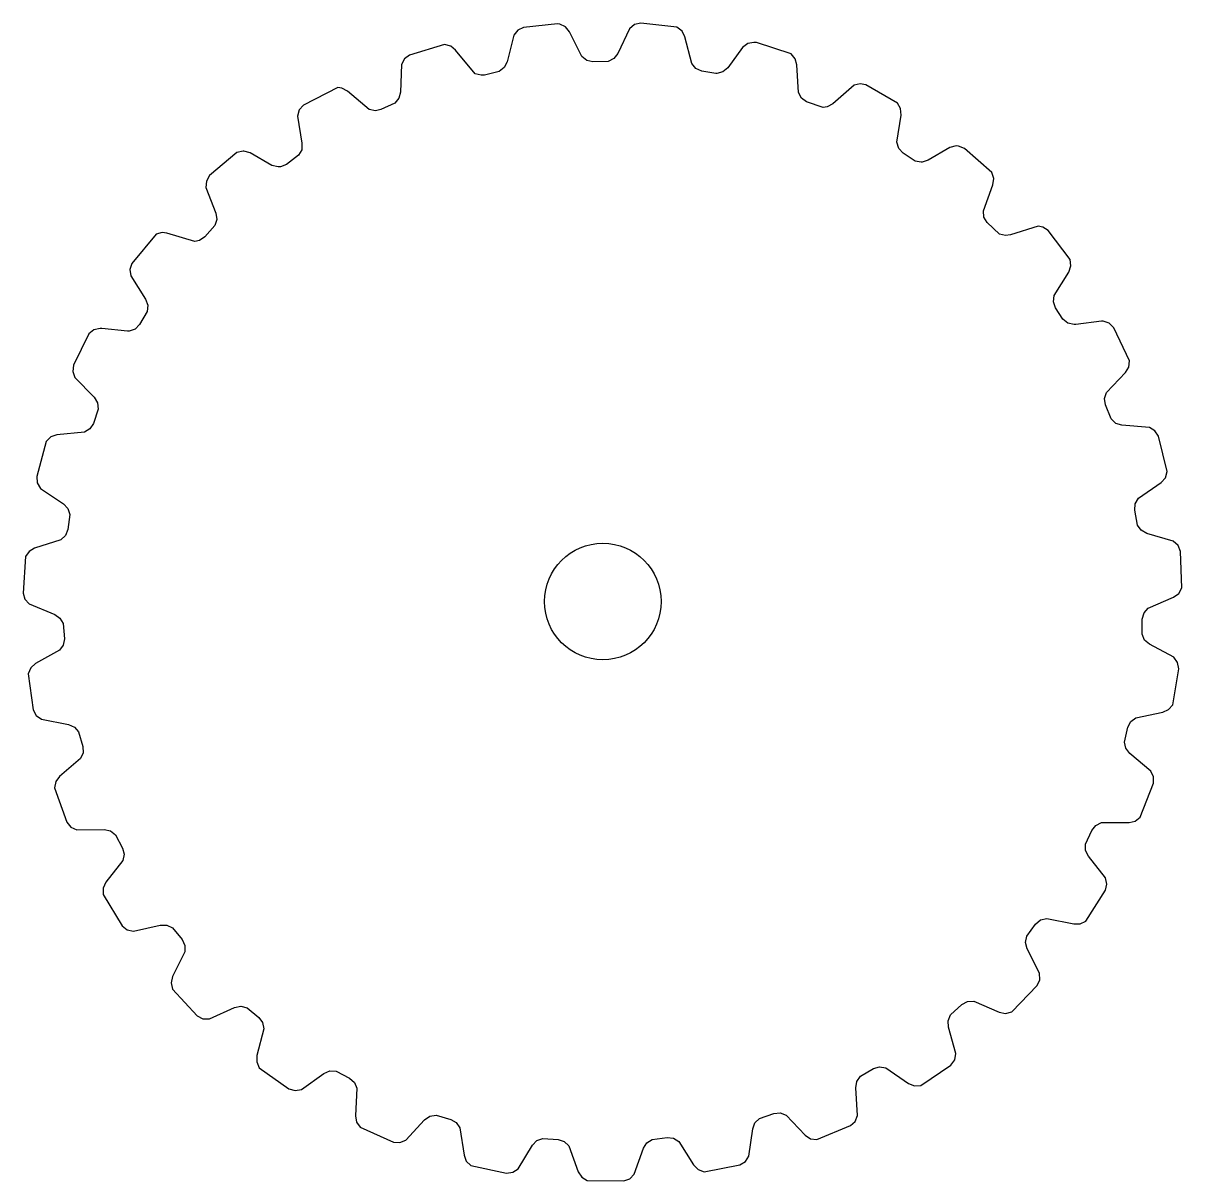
# Model space of a CAD drawing. Extents: x -24.9 to 24.8, y -24.9 to 24.8.
import ezdxf

# ---------------------------------------------------------------- set-up
doc = ezdxf.new("R2010")
doc.units = 0
doc.header["$MEASUREMENT"] = 0

msp = doc.modelspace()

# ---------------------------------------------------------------- linework, layer by layer
at = {"color": 13}
msp.add_lwpolyline([(24.699, -2.879), (24.649, -2.609), (24.486, -2.389), (23.446, -1.83), (23.237, -1.651), (23.127, -1.4), (23.14, -0.75), (23.213, -0.485), (23.395, -0.28), (24.48, 0.187), (24.703, 0.346), (24.834, 0.587), (24.773, 2.152), (24.67, 2.406), (24.465, 2.589), (23.334, 2.927), (23.094, 3.06), (22.936, 3.284), (22.817, 3.924), (22.836, 4.197), (22.973, 4.435), (23.941, 5.111), (24.128, 5.312), (24.207, 5.574), (23.833, 7.095), (23.68, 7.323), (23.443, 7.461), (22.267, 7.564), (22.005, 7.646), (21.805, 7.834), (21.56, 8.436), (21.523, 8.708), (21.609, 8.969), (22.422, 9.825), (22.565, 10.06), (22.59, 10.333), (21.917, 11.747), (21.721, 11.94), (21.461, 12.027), (21.392, 12.03), (20.289, 11.892), (20.22, 11.887), (19.951, 11.945), (19.735, 12.114), (19.421, 12.604), (19.33, 12.863), (19.362, 13.135), (19.985, 14.138), (20.078, 14.396), (20.047, 14.669), (19.103, 15.918), (18.873, 16.068), (18.67, 16.105), (17.479, 15.733), (17.275, 15.7), (17.009, 15.764), (16.486, 16.255), (16.345, 16.49), (16.321, 16.764), (16.73, 17.871), (16.769, 18.143), (16.684, 18.404), (15.508, 19.438), (15.253, 19.538), (15.149, 19.544), (14.883, 19.477), (13.955, 18.929), (13.693, 18.846), (13.658, 18.844), (13.39, 18.9), (12.877, 19.241), (12.691, 19.443), (12.613, 19.706), (12.79, 20.873), (12.773, 21.147), (12.638, 21.386), (11.278, 22.162), (11.042, 22.209), (10.774, 22.148), (9.859, 21.351), (9.619, 21.217), (9.448, 21.193), (8.74, 21.439), (8.517, 21.6), (8.388, 21.842), (8.327, 23.021), (8.255, 23.286), (8.074, 23.492), (6.586, 23.978), (6.483, 23.99), (6.214, 23.935), (5.996, 23.767), (5.359, 22.898), (5.151, 22.719), (4.886, 22.649), (4.851, 22.649), (4.245, 22.76), (3.995, 22.872), (3.819, 23.083), (3.522, 24.226), (3.399, 24.471), (3.18, 24.637), (1.624, 24.813), (1.357, 24.749), (1.145, 24.575), (0.64, 23.508), (0.472, 23.291), (0.227, 23.169), (-0.423, 23.148), (-0.691, 23.208), (-0.906, 23.379), (-1.426, 24.439), (-1.597, 24.654), (-1.844, 24.772), (-1.947, 24.786), (-3.404, 24.632), (-3.653, 24.516), (-3.825, 24.303), (-4.105, 23.156), (-4.226, 22.909), (-4.442, 22.74), (-5.074, 22.589), (-5.212, 22.576), (-5.478, 22.642), (-6.317, 23.652), (-6.527, 23.828), (-6.793, 23.894), (-8.293, 23.443), (-8.513, 23.279), (-8.639, 23.035), (-8.683, 21.855), (-8.751, 21.589), (-8.928, 21.38), (-9.518, 21.105), (-9.753, 21.054), (-10.021, 21.112), (-10.948, 21.896), (-11.19, 22.026), (-11.361, 22.048), (-12.842, 21.294), (-13.025, 21.089), (-13.099, 20.825), (-12.904, 19.66), (-12.917, 19.386), (-13.049, 19.145), (-13.571, 18.757), (-13.825, 18.654), (-13.929, 18.646), (-14.195, 18.71), (-15.132, 19.244), (-15.395, 19.323), (-15.429, 19.324), (-15.697, 19.265), (-16.865, 18.273), (-17.003, 18.035), (-17.023, 17.762), (-16.598, 16.66), (-16.555, 16.389), (-16.636, 16.127), (-17.069, 15.642), (-17.297, 15.489), (-17.5, 15.449), (-18.696, 15.804), (-18.9, 15.834), (-19.166, 15.766), (-20.198, 14.504), (-20.285, 14.243), (-20.25, 13.971), (-19.612, 12.978), (-19.516, 12.721), (-19.542, 12.448), (-19.869, 11.885), (-20.061, 11.69), (-20.32, 11.598), (-20.389, 11.594), (-21.494, 11.717), (-21.563, 11.721), (-21.831, 11.659), (-22.044, 11.487), (-22.704, 10.141), (-22.737, 9.868), (-22.648, 9.609), (-21.823, 8.765), (-21.677, 8.532), (-21.648, 8.259), (-21.854, 7.643), (-22.003, 7.412), (-22.238, 7.271), (-23.413, 7.15), (-23.674, 7.065), (-23.871, 6.874), (-24.281, 5.363), (-24.258, 5.089), (-24.118, 4.853), (-23.14, 4.192), (-22.951, 3.994), (-22.867, 3.732), (-22.945, 3.087), (-23.045, 2.831), (-23.247, 2.645), (-24.373, 2.291), (-24.611, 2.155), (-24.766, 1.928), (-24.864, 0.365), (-24.786, 0.102), (-24.602, -0.101), (-23.51, -0.552), (-23.285, -0.708), (-23.15, -0.947), (-23.097, -1.595), (-23.143, -1.866), (-23.303, -2.089), (-24.335, -2.662), (-24.541, -2.843), (-24.647, -3.097), (-24.428, -4.647), (-24.3, -4.89), (-24.078, -5.051), (-22.918, -5.273), (-22.666, -5.381), (-22.486, -5.588), (-22.303, -6.212), (-22.294, -6.486), (-22.406, -6.737), (-23.301, -7.506), (-23.467, -7.725), (-23.519, -7.995), (-22.993, -9.469), (-22.818, -9.681), (-22.568, -9.795), (-21.388, -9.778), (-21.119, -9.833), (-20.901, -10), (-20.596, -10.574), (-20.532, -10.841), (-20.591, -11.109), (-21.313, -12.043), (-21.431, -12.291), (-21.429, -12.566), (-20.616, -13.904), (-20.402, -14.076), (-20.134, -14.137), (-18.981, -13.884), (-18.707, -13.883), (-18.46, -14.002), (-18.046, -14.504), (-17.929, -14.752), (-17.933, -15.027), (-18.453, -16.087), (-18.518, -16.354), (-18.461, -16.622), (-17.395, -17.769), (-17.151, -17.895), (-16.877, -17.901), (-15.798, -17.42), (-15.529, -17.364), (-15.263, -17.432), (-14.757, -17.84), (-14.593, -18.059), (-14.541, -18.329), (-14.837, -19.472), (-14.847, -19.747), (-14.737, -19.998), (-13.462, -20.907), (-13.198, -20.981), (-12.928, -20.931), (-11.968, -20.244), (-11.716, -20.135), (-11.442, -20.147), (-10.864, -20.445), (-10.659, -20.627), (-10.554, -20.881), (-10.613, -22.06), (-10.568, -22.331), (-10.41, -22.555), (-8.978, -23.189), (-8.704, -23.208), (-8.45, -23.105), (-7.648, -22.239), (-7.423, -22.081), (-7.152, -22.038), (-6.526, -22.213), (-6.288, -22.351), (-6.135, -22.578), (-5.955, -23.745), (-5.857, -24.001), (-5.656, -24.189), (-4.126, -24.521), (-3.854, -24.485), (-3.626, -24.333), (-3.015, -23.323), (-2.826, -23.123), (-2.569, -23.027), (-1.921, -23.072), (-1.66, -23.159), (-1.464, -23.351), (-1.053, -24.458), (-0.906, -24.689), (-0.671, -24.832), (0.894, -24.85), (1.154, -24.76), (1.347, -24.565), (1.742, -23.452), (1.886, -23.219), (2.118, -23.073), (2.763, -22.987), (3.035, -23.019), (3.266, -23.168), (3.891, -24.169), (4.083, -24.366), (4.341, -24.459), (5.878, -24.161), (6.114, -24.021), (6.264, -23.791), (6.427, -22.622), (6.522, -22.364), (6.72, -22.174), (7.334, -21.96), (7.607, -21.937), (7.863, -22.036), (8.677, -22.891), (8.904, -23.045), (9.176, -23.084), (10.622, -22.483), (10.824, -22.298), (10.925, -22.043), (10.849, -20.865), (10.89, -20.593), (11.046, -20.367), (11.604, -20.034), (11.867, -19.957), (12.138, -20.002), (13.107, -20.676), (13.361, -20.781), (13.635, -20.765), (14.93, -19.885), (15.091, -19.663), (15.139, -19.393), (14.827, -18.254), (14.812, -17.98), (14.919, -17.727), (15.399, -17.288), (15.641, -17.159), (15.916, -17.149), (17.001, -17.614), (17.271, -17.666), (17.536, -17.595), (18.627, -16.473), (18.74, -16.223), (18.732, -15.948), (18.198, -14.895), (18.129, -14.63), (18.182, -14.361), (18.564, -13.835), (18.775, -13.659), (19.042, -13.594), (20.199, -13.831), (20.473, -13.828), (20.718, -13.705), (21.562, -12.386), (21.622, -12.118), (21.559, -11.851), (20.824, -10.927), (20.702, -10.681), (20.701, -10.407), (20.969, -9.814), (21.141, -9.6), (21.389, -9.483), (22.569, -9.482), (22.838, -9.424), (23.053, -9.254), (23.614, -7.792), (23.619, -7.517), (23.504, -7.269), (22.597, -6.512), (22.429, -6.295), (22.372, -6.027), (22.515, -5.392), (22.64, -5.148), (22.86, -4.983), (24.016, -4.745), (24.267, -4.634), (24.444, -4.424)], close=True, dxfattribs=at)
msp.add_circle((0, 0), 2.5, dxfattribs=at)

doc.saveas('drawing.dxf')
